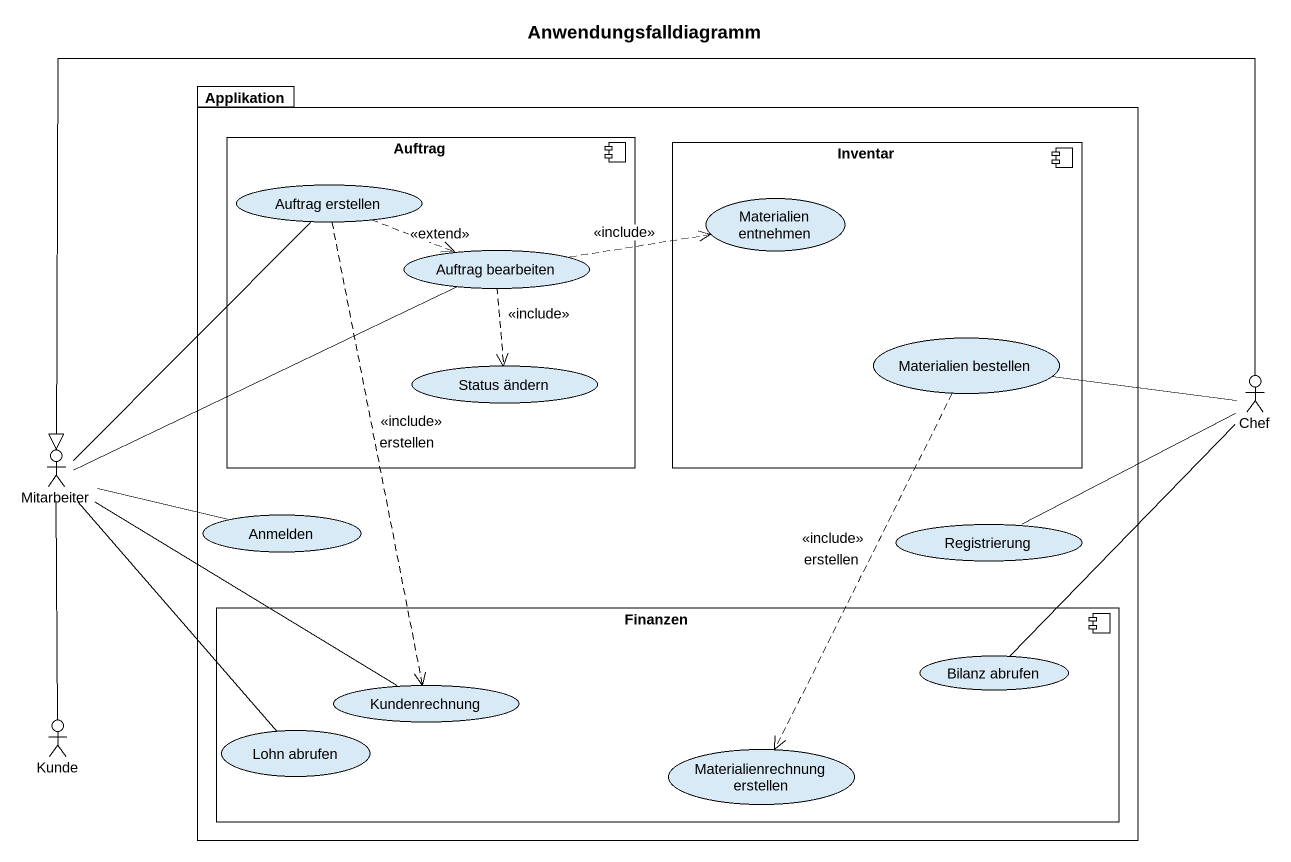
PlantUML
@startuml
title Anwendungsfalldiagramm
package Applikation {
  component Auftrag {
    usecase "Auftrag erstellen" as Auftrag_erstellen
    usecase "Auftrag bearbeiten" as Auftrag_bearbeiten
    usecase "Status ändern" as Status_ändern
  }
  component Inventar {
    usecase "Materialien entnehmen" as Materialien_entnehmen
    usecase "Materialien bestellen" as Materialien_bestellen
  }
  usecase Anmelden
  usecase Registrierung
  component Finanzen {
    usecase Kundenrechnung
    usecase "Bilanz abrufen" as Bilanz_abrufen
    usecase "Lohn abrufen" as Lohn_abrufen
    usecase "Materialienrechnung erstellen" as Materialienrechnung
  }
}
actor Chef
actor Mitarbeiter
actor Kunde
Auftrag_erstellen .right.> Auftrag_bearbeiten : <<extend>>
Auftrag_erstellen ..> Kundenrechnung : <<include>>\nerstellen
Auftrag_bearbeiten .right.> Materialien_entnehmen : <<include>>
Auftrag_bearbeiten ..> Status_ändern : <<include>>
Materialien_bestellen -right- Chef
Materialien_bestellen ..> Materialienrechnung : <<include>>\nerstellen
Chef -left-|> Mitarbeiter
Chef -left- Registrierung
Mitarbeiter -up- Auftrag_erstellen
Mitarbeiter -right- Auftrag_bearbeiten
Mitarbeiter -right- Anmelden
Mitarbeiter -- Kundenrechnung
Mitarbeiter -- Lohn_abrufen
Bilanz_abrufen -up- Chef
Kunde -up- Mitarbeiter
@enduml
